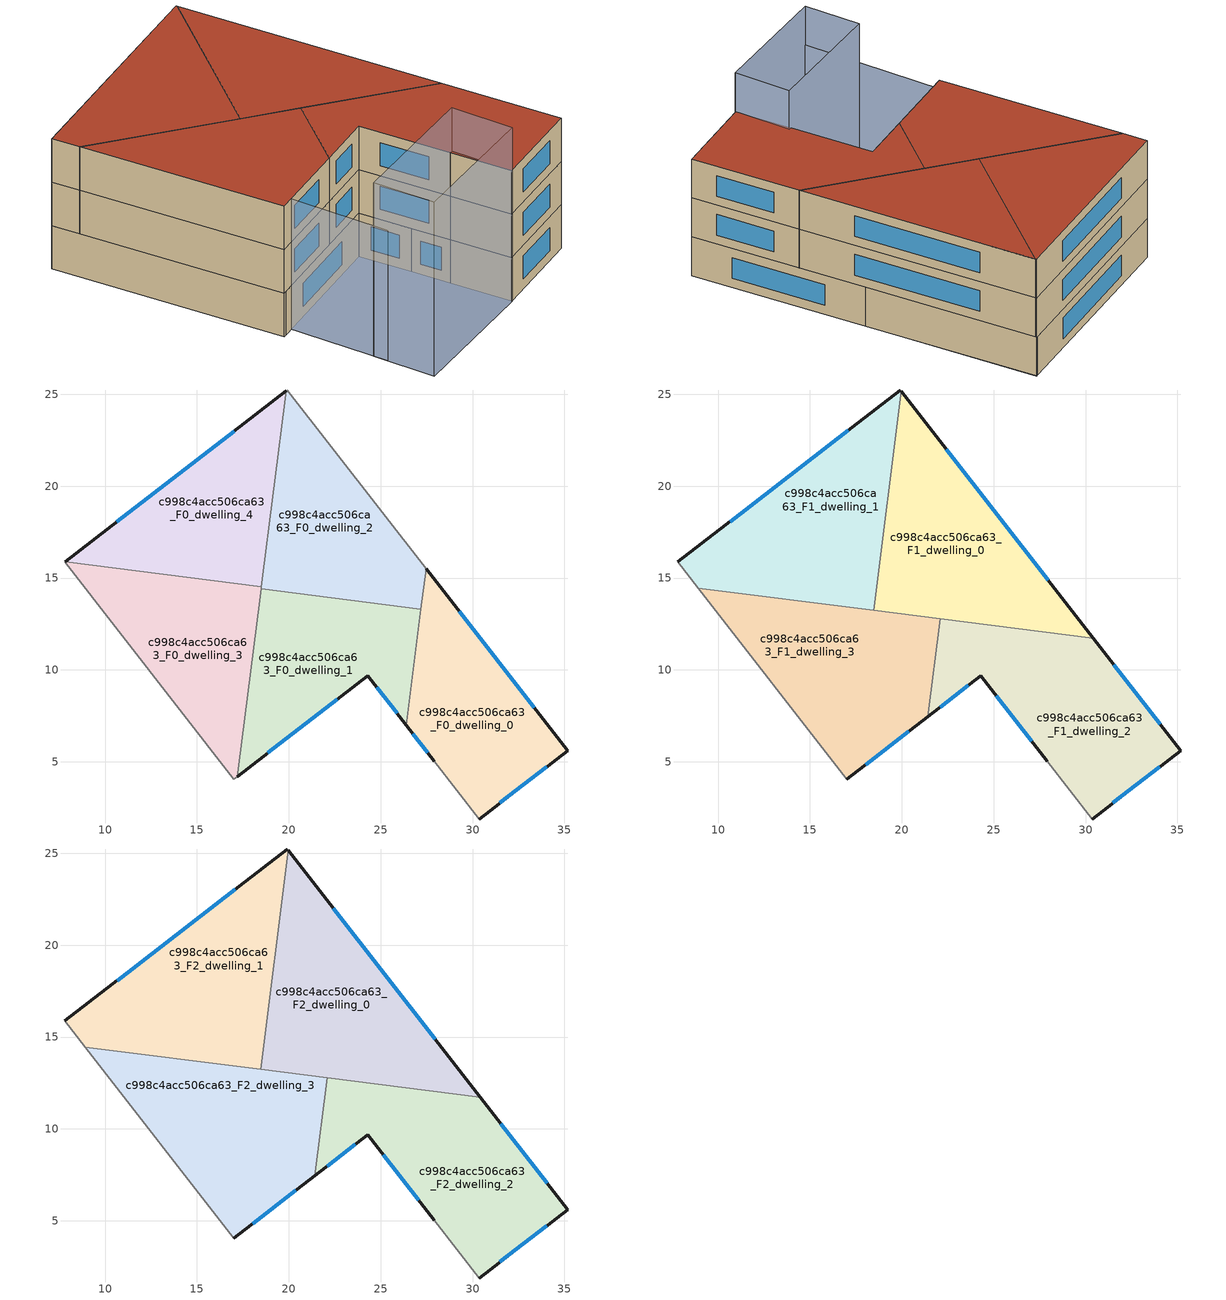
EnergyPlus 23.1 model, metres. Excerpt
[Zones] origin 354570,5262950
c998c4acc506ca63_F0_dwelling_0
 floor ground (EU_floor_Construction): 27.47,15.52 35.18,5.61 30.36,1.88 27.93,5.02 26.39,7 z0
 wall outside (EU_wall_Construction): 26.39,7 27.93,5.02 / 30.36,1.88 35.18,5.61 27.47,15.52 z0:3
 wall adiabatic (EU_wall_Construction): 27.93,5.02 30.36,1.88 z0:3
 wall to c998c4acc506ca63_F0_dwelling_1 (EU_wall_Construction): 27.19,13.31 26.39,7 z0:3
 wall to c998c4acc506ca63_F0_dwelling_2 (EU_wall_Construction): 27.47,15.52 27.19,13.31 z0:3
 window (EU_Window_Construction): 26.75,6.53 27.57,5.49 / 33.37,7.94 29.28,13.19 / 31.49,2.76 34.05,4.73 z0.7:2.3
c998c4acc506ca63_F0_dwelling_1
 floor ground (EU_floor_Construction): 27.19,13.31 26.39,7 24.3,9.68 17.19,4.19 18.49,14.42 z0
 wall outside (EU_wall_Construction): 17.19,4.19 24.3,9.68 26.39,7 z0:3
 wall to c998c4acc506ca63_F0_dwelling_2 (EU_wall_Construction): 27.19,13.31 18.49,14.42 17.19,4.19 z0:3
 window (EU_Window_Construction): 24.79,9.05 25.9,7.63 / 18.86,5.48 22.63,8.39 z0.7:2.3
c998c4acc506ca63_F0_dwelling_2
 floor ground (EU_floor_Construction): 19.92,25.24 27.47,15.52 27.19,13.31 18.49,14.42 19.85,25.19 z0
 wall adiabatic (EU_wall_Construction): 27.47,15.52 19.92,25.24 19.85,25.19 z0:3
 wall to c998c4acc506ca63_F0_dwelling_4 (EU_wall_Construction): 19.85,25.19 18.5,14.53 z0:3
 wall to c998c4acc506ca63_F0_dwelling_3 (EU_wall_Construction): 18.5,14.53 18.49,14.42 17.19,4.19 z0:3
c998c4acc506ca63_F0_dwelling_3
 floor ground (EU_floor_Construction): 18.5,14.53 17.19,4.19 17.01,4.05 7.81,15.88 7.82,15.88 z0
 wall to c998c4acc506ca63_F0_dwelling_4 (EU_wall_Construction): 18.5,14.53 7.82,15.88 z0:3
 wall adiabatic (EU_wall_Construction): 7.82,15.88 7.81,15.88 17.01,4.05 17.19,4.19 z0:3
 ceiling adiabatic (EU_roof_Construction): 18.34,13.26 18.5,14.53 7.82,15.88 7.81,15.88 8.91,14.46 z3
c998c4acc506ca63_F0_dwelling_4
 floor ground (EU_floor_Construction): 19.85,25.19 18.5,14.53 7.82,15.88 z0
 wall outside (EU_wall_Construction): 19.85,25.19 7.82,15.88 z0:3
 window (EU_Window_Construction): 17.03,23 10.64,18.07 z0.7:2.3
 ceiling adiabatic (EU_roof_Construction): 18.5,14.53 19.85,25.19 7.82,15.88 z3
c998c4acc506ca63_F1_dwelling_0
 floor to c998c4acc506ca63_F0_dwelling_2 (EU_floor_Construction): 19.98,25.16 27.47,15.52 27.19,13.31 18.61,14.4 z3
 floor to c998c4acc506ca63_F0_dwelling_0 (EU_floor_Construction): 27.47,15.52 30.42,11.73 27.05,12.16 z3
 floor to c998c4acc506ca63_F0_dwelling_1 (EU_floor_Construction): 27.19,13.31 27.05,12.16 18.47,13.25 18.61,14.4 z3
 wall outside (EU_wall_Construction): 30.42,11.73 19.98,25.16 z3:6
 wall to c998c4acc506ca63_F1_dwelling_1 (EU_wall_Construction): 19.98,25.16 18.47,13.25 z3:6
 wall to c998c4acc506ca63_F1_dwelling_2 (EU_wall_Construction): 22.08,12.79 30.42,11.73 z3:6
 wall to c998c4acc506ca63_F1_dwelling_3 (EU_wall_Construction): 18.47,13.25 22.08,12.79 z3:6
 window (EU_Window_Construction): 27.97,14.88 22.43,22 z3.7:5.3
c998c4acc506ca63_F1_dwelling_1
 floor to c998c4acc506ca63_F0_dwelling_2 (EU_floor_Construction): 19.92,25.24 19.98,25.16 18.61,14.4 18.49,14.42 18.34,13.26 19.85,25.19 z3
 floor adiabatic (EU_floor_Construction): 19.92,25.24 19.85,25.19 18.34,13.26 8.91,14.46 7.81,15.88 z3
 floor to c998c4acc506ca63_F0_dwelling_1 (EU_floor_Construction): 18.61,14.4 18.47,13.25 18.34,13.26 18.49,14.42 z3
 wall outside (EU_wall_Construction): 19.92,25.24 7.81,15.88 z3:6
 wall adiabatic (EU_wall_Construction): 19.98,25.16 19.92,25.24 / 7.81,15.88 8.91,14.46 z3:6
 wall to c998c4acc506ca63_F1_dwelling_3 (EU_wall_Construction): 8.91,14.46 18.47,13.25 z3:6
 window (EU_Window_Construction): 17.07,23.04 10.65,18.07 z3.7:5.3
c998c4acc506ca63_F1_dwelling_2
 floor to c998c4acc506ca63_F0_dwelling_0 (EU_floor_Construction): 30.42,11.73 35.18,5.61 30.36,1.88 27.93,5.02 26.39,7 27.05,12.16 z3
 floor to c998c4acc506ca63_F0_dwelling_1 (EU_floor_Construction): 27.05,12.16 26.39,7 24.3,9.68 21.41,7.45 22.08,12.79 z3
 wall outside (EU_wall_Construction): 21.41,7.45 24.3,9.68 27.93,5.02 / 30.36,1.88 35.18,5.61 30.42,11.73 z3:6
 wall to c998c4acc506ca63_F1_dwelling_3 (EU_wall_Construction): 22.08,12.79 21.41,7.45 z3:6
 wall adiabatic (EU_wall_Construction): 27.93,5.02 30.36,1.88 z3:6
 window (EU_Window_Construction): 22.08,7.97 23.62,9.16 / 34.06,7.05 31.54,10.29 / 31.49,2.76 34.05,4.73 / 25.15,8.59 27.08,6.12 z3.7:5.3
c998c4acc506ca63_F1_dwelling_3
 floor to c998c4acc506ca63_F0_dwelling_1 (EU_floor_Construction): 22.08,12.79 21.41,7.45 17.19,4.19 18.34,13.26 z3
 floor to c998c4acc506ca63_F0_dwelling_3 (EU_floor_Construction): 18.34,13.26 17.19,4.19 17.01,4.05 8.91,14.46 z3
 wall outside (EU_wall_Construction): 17.01,4.05 21.41,7.45 z3:6
 wall adiabatic (EU_wall_Construction): 8.91,14.46 17.01,4.05 z3:6
 window (EU_Window_Construction): 18.04,4.85 20.37,6.65 z3.7:5.3
c998c4acc506ca63_F2_dwelling_0
 floor to c998c4acc506ca63_F1_dwelling_0 (EU_floor_Construction): 19.98,25.16 30.42,11.73 18.47,13.25 z6
 wall outside (EU_wall_Construction): 30.42,11.73 19.98,25.16 z6:9
 wall to c998c4acc506ca63_F2_dwelling_1 (EU_wall_Construction): 19.98,25.16 18.47,13.25 z6:9
 wall to c998c4acc506ca63_F2_dwelling_2 (EU_wall_Construction): 22.08,12.79 30.42,11.73 z6:9
 wall to c998c4acc506ca63_F2_dwelling_3 (EU_wall_Construction): 18.47,13.25 22.08,12.79 z6:9
 window (EU_Window_Construction): 27.97,14.88 22.43,22 z6.7:8.3
 roof outside (EU_roof_Construction): 30.42,11.73 19.98,25.16 18.47,13.25 z9
c998c4acc506ca63_F2_dwelling_1
 floor to c998c4acc506ca63_F1_dwelling_1 (EU_floor_Construction): 19.92,25.24 19.98,25.16 18.47,13.25 8.91,14.46 7.81,15.88 z6
 wall outside (EU_wall_Construction): 19.92,25.24 7.81,15.88 z6:9
 wall adiabatic (EU_wall_Construction): 19.98,25.16 19.92,25.24 / 7.81,15.88 8.91,14.46 z6:9
 wall to c998c4acc506ca63_F2_dwelling_3 (EU_wall_Construction): 8.91,14.46 18.47,13.25 z6:9
 window (EU_Window_Construction): 17.07,23.04 10.65,18.07 z6.7:8.3
 roof outside (EU_roof_Construction): 18.47,13.25 19.98,25.16 19.92,25.24 7.81,15.88 8.91,14.46 z9
c998c4acc506ca63_F2_dwelling_2
 floor to c998c4acc506ca63_F1_dwelling_2 (EU_floor_Construction): 30.42,11.73 35.18,5.61 30.36,1.88 27.93,5.02 24.3,9.68 21.41,7.45 22.08,12.79 z6
 wall outside (EU_wall_Construction): 21.41,7.45 24.3,9.68 27.93,5.02 / 30.36,1.88 35.18,5.61 30.42,11.73 z6:9
 wall to c998c4acc506ca63_F2_dwelling_3 (EU_wall_Construction): 22.08,12.79 21.41,7.45 z6:9
 wall adiabatic (EU_wall_Construction): 27.93,5.02 30.36,1.88 z6:9
 window (EU_Window_Construction): 22.08,7.97 23.62,9.16 / 34.06,7.05 31.54,10.29 / 31.49,2.76 34.05,4.73 / 25.15,8.59 27.08,6.12 z6.7:8.3
 roof outside (EU_roof_Construction): 35.18,5.61 30.42,11.73 22.08,12.79 21.41,7.45 24.3,9.68 27.93,5.02 30.36,1.88 z9
c998c4acc506ca63_F2_dwelling_3
 floor to c998c4acc506ca63_F1_dwelling_3 (EU_floor_Construction): 22.08,12.79 21.41,7.45 17.01,4.05 8.91,14.46 z6
 wall outside (EU_wall_Construction): 17.01,4.05 21.41,7.45 z6:9
 wall adiabatic (EU_wall_Construction): 8.91,14.46 17.01,4.05 z6:9
 window (EU_Window_Construction): 18.04,4.85 20.37,6.65 z6.7:8.3
 roof outside (EU_roof_Construction): 21.41,7.45 22.08,12.79 8.91,14.46 17.01,4.05 z9
shading: 9.1,16.78 23.14,-3.21 / 30,12.22 19.92,25.24 z0:9; 23.14,-3.21 20.84,0.07 / 20.84,0.07 28.07,5.14 / 28.07,5.14 30.37,1.86 / 30.37,1.86 23.14,-3.21 z0:12
[Building]
EU S2 Campaign: North Axis=0; Terrain=City; Solar Distribution=FullExterior
[Site:Location]
Budapest.Ferenc.Liszt.Intl.AP: Latitude=47.437; Longitude=19.256; Time Zone=1; Elevation=185
[SizingPeriod:WeatherFileDays]
AnnualSizingPeriod: Begin Month=1; Begin Day of Month=1; End Month=12; End Day of Month=31; Day of Week for Start Day=Monday; Use Weather File Daylight Saving Period=No; Use Weather File Rain and Snow Indicators=No
[MATERIAL]
EU_InternalMass_Material: Roughness=MediumRough; Thickness=0.1; Conductivity=1; Density=1800; Specific Heat=900; Thermal Absorptance=0.9; Solar Absorptance=0.7; Visible Absorptance=0.7
[MATERIAL:NOMASS] Roughness=MediumRough; Thermal Absorptance=0.9; Solar Absorptance=0.7; Visible Absorptance=0.7
Name | Thermal Resistance
EU_wall_NoMass | 0.832559
EU_roof_NoMass | 1.39638
EU_floor_NoMass | 0.872794
[WINDOWMATERIAL:SIMPLEGLAZINGSYSTEM]
EU_Window_SimpleGlazing: UFactor=2.79869; Solar Heat Gain Coefficient=0.75; Visible Transmittance=0.75
[CONSTRUCTION]
EU_wall_Construction: EU_wall_NoMass
EU_roof_Construction: EU_roof_NoMass
EU_floor_Construction: EU_floor_NoMass
EU_Window_Construction: EU_Window_SimpleGlazing
EU_InternalMass_Construction: EU_InternalMass_Material
[ZONE] Type=1; Multiplier=1; Ceiling Height=autocalculate; Floor Area=autocalculate; Part of Total Floor Area=Yes
Name | Volume
c998c4acc506ca63_F0_dwelling_0 | 173.664
c998c4acc506ca63_F1_dwelling_0; c998c4acc506ca63_F2_dwelling_0 | 217.073
c998c4acc506ca63_F0_dwelling_1 | 173.649
c998c4acc506ca63_F1_dwelling_1; c998c4acc506ca63_F2_dwelling_1 | 217.061
c998c4acc506ca63_F0_dwelling_2 | 173.671
c998c4acc506ca63_F1_dwelling_2; c998c4acc506ca63_F2_dwelling_2 | 217.097
c998c4acc506ca63_F0_dwelling_3 | 173.682
c998c4acc506ca63_F1_dwelling_3; c998c4acc506ca63_F2_dwelling_3 | 217.088
c998c4acc506ca63_F0_dwelling_4 | 173.655
[INTERNALMASS] Construction=EU_InternalMass_Construction
Name | Zone or ZoneList | Surface Area
c998c4acc506ca63_F0_dwelling_0_EU_InternalMass | c998c4acc506ca63_F0_dwelling_0 | 57.8881
c998c4acc506ca63_F0_dwelling_1_EU_InternalMass | c998c4acc506ca63_F0_dwelling_1 | 57.8826
c998c4acc506ca63_F0_dwelling_2_EU_InternalMass | c998c4acc506ca63_F0_dwelling_2 | 57.8959
c998c4acc506ca63_F0_dwelling_3_EU_InternalMass | c998c4acc506ca63_F0_dwelling_3 | 57.8918
c998c4acc506ca63_F0_dwelling_4_EU_InternalMass | c998c4acc506ca63_F0_dwelling_4 | 57.8879
c998c4acc506ca63_F1_dwelling_0_EU_InternalMass | c998c4acc506ca63_F1_dwelling_0 | 72.3576
c998c4acc506ca63_F1_dwelling_1_EU_InternalMass | c998c4acc506ca63_F1_dwelling_1 | 72.3535
c998c4acc506ca63_F1_dwelling_2_EU_InternalMass | c998c4acc506ca63_F1_dwelling_2 | 72.3658
c998c4acc506ca63_F1_dwelling_3_EU_InternalMass | c998c4acc506ca63_F1_dwelling_3 | 72.3626
c998c4acc506ca63_F2_dwelling_0_EU_InternalMass | c998c4acc506ca63_F2_dwelling_0 | 72.3576
c998c4acc506ca63_F2_dwelling_1_EU_InternalMass | c998c4acc506ca63_F2_dwelling_1 | 72.3535
c998c4acc506ca63_F2_dwelling_2_EU_InternalMass | c998c4acc506ca63_F2_dwelling_2 | 72.3658
c998c4acc506ca63_F2_dwelling_3_EU_InternalMass | c998c4acc506ca63_F2_dwelling_3 | 72.3626
[OTHEREQUIPMENT] Fuel Type=Electricity; Design Level Calculation Method=Watts/Area; Power per Zone Floor Area=1; Fraction Latent=0; Fraction Radiant=0; Fraction Lost=0; Carbon Dioxide Generation Rate=0; EndUse Subcategory=EU_Step8_InternalGains
Name | Zone or ZoneList or Space or SpaceList | Schedule
EU_Step8_InternalGain_c998c4acc506ca63_F0_dwelling_0_f000 | c998c4acc506ca63_F0_dwelling_0 | EU_Step8_GainSchedule_c998c4acc506ca63_F0_dwelling_0_f000
EU_Step8_InternalGain_c998c4acc506ca63_F0_dwelling_1_f000 | c998c4acc506ca63_F0_dwelling_1 | EU_Step8_GainSchedule_c998c4acc506ca63_F0_dwelling_1_f000
EU_Step8_InternalGain_c998c4acc506ca63_F0_dwelling_2_f000 | c998c4acc506ca63_F0_dwelling_2 | EU_Step8_GainSchedule_c998c4acc506ca63_F0_dwelling_2_f000
EU_Step8_InternalGain_c998c4acc506ca63_F0_dwelling_3_f000 | c998c4acc506ca63_F0_dwelling_3 | EU_Step8_GainSchedule_c998c4acc506ca63_F0_dwelling_3_f000
EU_Step8_InternalGain_c998c4acc506ca63_F0_dwelling_4_f000 | c998c4acc506ca63_F0_dwelling_4 | EU_Step8_GainSchedule_c998c4acc506ca63_F0_dwelling_4_f000
EU_Step8_InternalGain_c998c4acc506ca63_F1_dwelling_0_f000 | c998c4acc506ca63_F1_dwelling_0 | EU_Step8_GainSchedule_c998c4acc506ca63_F1_dwelling_0_f000
EU_Step8_InternalGain_c998c4acc506ca63_F1_dwelling_1_f000 | c998c4acc506ca63_F1_dwelling_1 | EU_Step8_GainSchedule_c998c4acc506ca63_F1_dwelling_1_f000
EU_Step8_InternalGain_c998c4acc506ca63_F1_dwelling_2_f000 | c998c4acc506ca63_F1_dwelling_2 | EU_Step8_GainSchedule_c998c4acc506ca63_F1_dwelling_2_f000
EU_Step8_InternalGain_c998c4acc506ca63_F1_dwelling_3_f000 | c998c4acc506ca63_F1_dwelling_3 | EU_Step8_GainSchedule_c998c4acc506ca63_F1_dwelling_3_f000
EU_Step8_InternalGain_c998c4acc506ca63_F2_dwelling_0_f000 | c998c4acc506ca63_F2_dwelling_0 | EU_Step8_GainSchedule_c998c4acc506ca63_F2_dwelling_0_f000
EU_Step8_InternalGain_c998c4acc506ca63_F2_dwelling_1_f000 | c998c4acc506ca63_F2_dwelling_1 | EU_Step8_GainSchedule_c998c4acc506ca63_F2_dwelling_1_f000
EU_Step8_InternalGain_c998c4acc506ca63_F2_dwelling_2_f000 | c998c4acc506ca63_F2_dwelling_2 | EU_Step8_GainSchedule_c998c4acc506ca63_F2_dwelling_2_f000
EU_Step8_InternalGain_c998c4acc506ca63_F2_dwelling_3_f000 | c998c4acc506ca63_F2_dwelling_3 | EU_Step8_GainSchedule_c998c4acc506ca63_F2_dwelling_3_f000
[ZONEVENTILATION:DESIGNFLOWRATE] Schedule=EU_AlwaysOn; Design Flow Rate Calculation Method=AirChanges/Hour; Air Changes per Hour=0.475469; Ventilation Type=Natural; Fan Pressure Rise=0; Fan Total Efficiency=1; Constant Term Coefficient=1; Temperature Term Coefficient=0; Velocity Term Coefficient=0; Velocity Squared Term Coefficient=0; Minimum Indoor Temperature=-100; Maximum Indoor Temperature=100; Delta Temperature=-100; Minimum Outdoor Temperature=-100; Maximum Outdoor Temperature=100; Maximum Wind Speed=40
Name | Zone or ZoneList or Space or SpaceList
EU_ConstantAir_c998c4acc506ca63_F0_dwelling_0 | c998c4acc506ca63_F0_dwelling_0
EU_ConstantAir_c998c4acc506ca63_F0_dwelling_1 | c998c4acc506ca63_F0_dwelling_1
EU_ConstantAir_c998c4acc506ca63_F0_dwelling_2 | c998c4acc506ca63_F0_dwelling_2
EU_ConstantAir_c998c4acc506ca63_F0_dwelling_3 | c998c4acc506ca63_F0_dwelling_3
EU_ConstantAir_c998c4acc506ca63_F0_dwelling_4 | c998c4acc506ca63_F0_dwelling_4
EU_ConstantAir_c998c4acc506ca63_F1_dwelling_0 | c998c4acc506ca63_F1_dwelling_0
EU_ConstantAir_c998c4acc506ca63_F1_dwelling_1 | c998c4acc506ca63_F1_dwelling_1
EU_ConstantAir_c998c4acc506ca63_F1_dwelling_2 | c998c4acc506ca63_F1_dwelling_2
EU_ConstantAir_c998c4acc506ca63_F1_dwelling_3 | c998c4acc506ca63_F1_dwelling_3
EU_ConstantAir_c998c4acc506ca63_F2_dwelling_0 | c998c4acc506ca63_F2_dwelling_0
EU_ConstantAir_c998c4acc506ca63_F2_dwelling_1 | c998c4acc506ca63_F2_dwelling_1
EU_ConstantAir_c998c4acc506ca63_F2_dwelling_2 | c998c4acc506ca63_F2_dwelling_2
EU_ConstantAir_c998c4acc506ca63_F2_dwelling_3 | c998c4acc506ca63_F2_dwelling_3
[HVACTEMPLATE:THERMOSTAT] Constant Heating Setpoint=20; Constant Cooling Setpoint=50
EU_HeatOnly_c998c4acc506ca63_F0_dwelling_0; EU_HeatOnly_c998c4acc506ca63_F0_dwelling_1; EU_HeatOnly_c998c4acc506ca63_F0_dwelling_2; EU_HeatOnly_c998c4acc506ca63_F0_dwelling_3; EU_HeatOnly_c998c4acc506ca63_F0_dwelling_4; EU_HeatOnly_c998c4acc506ca63_F1_dwelling_0; EU_HeatOnly_c998c4acc506ca63_F1_dwelling_1; EU_HeatOnly_c998c4acc506ca63_F1_dwelling_2; EU_HeatOnly_c998c4acc506ca63_F1_dwelling_3; EU_HeatOnly_c998c4acc506ca63_F2_dwelling_0; EU_HeatOnly_c998c4acc506ca63_F2_dwelling_1; EU_HeatOnly_c998c4acc506ca63_F2_dwelling_2; EU_HeatOnly_c998c4acc506ca63_F2_dwelling_3
[HVACTEMPLATE:ZONE:IDEALLOADSAIRSYSTEM] System Availability Schedule=EU_AlwaysOn; Maximum Heating Supply Air Temperature=50; Minimum Cooling Supply Air Temperature=13; Maximum Heating Supply Air Humidity Ratio=0.0156; Minimum Cooling Supply Air Humidity Ratio=0.0077; Heating Limit=NoLimit; Cooling Limit=NoLimit; Heating Availability Schedule=EU_AlwaysOn; Cooling Availability Schedule=EU_CoolingOff; Dehumidification Control Type=ConstantSensibleHeatRatio; Cooling Sensible Heat Ratio=0.7; Dehumidification Setpoint=60; Humidification Control Type=None; Humidification Setpoint=30; Outdoor Air Method=None; Outdoor Air Flow Rate per Person=0.00944; Outdoor Air Flow Rate per Zone Floor Area=0; Outdoor Air Flow Rate per Zone=0; Demand Controlled Ventilation Type=None; Outdoor Air Economizer Type=NoEconomizer; Heat Recovery Type=None; Sensible Heat Recovery Effectiveness=0.7; Latent Heat Recovery Effectiveness=0.65
Name | Template Thermostat
c998c4acc506ca63_F0_dwelling_0 | EU_HeatOnly_c998c4acc506ca63_F0_dwelling_0
c998c4acc506ca63_F0_dwelling_1 | EU_HeatOnly_c998c4acc506ca63_F0_dwelling_1
c998c4acc506ca63_F0_dwelling_2 | EU_HeatOnly_c998c4acc506ca63_F0_dwelling_2
c998c4acc506ca63_F0_dwelling_3 | EU_HeatOnly_c998c4acc506ca63_F0_dwelling_3
c998c4acc506ca63_F0_dwelling_4 | EU_HeatOnly_c998c4acc506ca63_F0_dwelling_4
c998c4acc506ca63_F1_dwelling_0 | EU_HeatOnly_c998c4acc506ca63_F1_dwelling_0
c998c4acc506ca63_F1_dwelling_1 | EU_HeatOnly_c998c4acc506ca63_F1_dwelling_1
c998c4acc506ca63_F1_dwelling_2 | EU_HeatOnly_c998c4acc506ca63_F1_dwelling_2
c998c4acc506ca63_F1_dwelling_3 | EU_HeatOnly_c998c4acc506ca63_F1_dwelling_3
c998c4acc506ca63_F2_dwelling_0 | EU_HeatOnly_c998c4acc506ca63_F2_dwelling_0
c998c4acc506ca63_F2_dwelling_1 | EU_HeatOnly_c998c4acc506ca63_F2_dwelling_1
c998c4acc506ca63_F2_dwelling_2 | EU_HeatOnly_c998c4acc506ca63_F2_dwelling_2
c998c4acc506ca63_F2_dwelling_3 | EU_HeatOnly_c998c4acc506ca63_F2_dwelling_3
[SIZING:ZONE] Zone Cooling Design Supply Air Temperature Input Method=SupplyAirTemperature; Zone Cooling Design Supply Air Temperature=13; Zone Heating Design Supply Air Temperature Input Method=SupplyAirTemperature; Zone Heating Design Supply Air Temperature=50; Zone Cooling Design Supply Air Humidity Ratio=0.008; Zone Heating Design Supply Air Humidity Ratio=0.008; Cooling Design Air Flow Method=DesignDay; Cooling Design Air Flow Rate=0; Cooling Minimum Air Flow per Zone Floor Area=0.000762; Cooling Minimum Air Flow=0; Cooling Minimum Air Flow Fraction=0.2; Heating Design Air Flow Method=DesignDay; Heating Design Air Flow Rate=0; Heating Maximum Air Flow per Zone Floor Area=0.002032; Heating Maximum Air Flow=0.141576; Heating Maximum Air Flow Fraction=0.3; Account for Dedicated Outdoor Air System=No; Dedicated Outdoor Air System Control Strategy=NeutralSupplyAir; Dedicated Outdoor Air Low Setpoint Temperature for Design=autosize; Dedicated Outdoor Air High Setpoint Temperature for Design=autosize; Zone Load Sizing Method=Sensible Load Only No Latent Load; Zone Latent Cooling Design Supply Air Humidity Ratio Input Method=HumidityRatioDifference; Zone Cooling Design Supply Air Humidity Ratio Difference=0.005; Zone Latent Heating Design Supply Air Humidity Ratio Input Method=HumidityRatioDifference; Zone Humidification Design Supply Air Humidity Ratio Difference=0.005
c998c4acc506ca63_F0_dwelling_0; c998c4acc506ca63_F0_dwelling_1; c998c4acc506ca63_F0_dwelling_2; c998c4acc506ca63_F0_dwelling_3; c998c4acc506ca63_F0_dwelling_4; c998c4acc506ca63_F1_dwelling_0; c998c4acc506ca63_F1_dwelling_1; c998c4acc506ca63_F1_dwelling_2; c998c4acc506ca63_F1_dwelling_3; c998c4acc506ca63_F2_dwelling_0; c998c4acc506ca63_F2_dwelling_1; c998c4acc506ca63_F2_dwelling_2; c998c4acc506ca63_F2_dwelling_3
[SCHEDULE:CONSTANT]
Name | Hourly Value
EU_AlwaysOn | 1
EU_CoolingOff | 0
[SCHEDULE:FILE] Column Number=1; Rows to Skip at Top=0; Number of Hours of Data=8760; Column Separator=Comma; Interpolate to Timestep=No; Minutes per Item=60; Adjust Schedule for Daylight Savings=Yes
Name | File
EU_Step8_GainSchedule_c998c4acc506ca63_F0_dwelling_0_f000 | ../../schedules/c998c4acc506ca63/c998c4acc506ca63_F0_dwelling_0_f000_gain.csv
EU_Step8_GainSchedule_c998c4acc506ca63_F0_dwelling_1_f000 | ../../schedules/c998c4acc506ca63/c998c4acc506ca63_F0_dwelling_1_f000_gain.csv
EU_Step8_GainSchedule_c998c4acc506ca63_F0_dwelling_2_f000 | ../../schedules/c998c4acc506ca63/c998c4acc506ca63_F0_dwelling_2_f000_gain.csv
EU_Step8_GainSchedule_c998c4acc506ca63_F0_dwelling_3_f000 | ../../schedules/c998c4acc506ca63/c998c4acc506ca63_F0_dwelling_3_f000_gain.csv
EU_Step8_GainSchedule_c998c4acc506ca63_F0_dwelling_4_f000 | ../../schedules/c998c4acc506ca63/c998c4acc506ca63_F0_dwelling_4_f000_gain.csv
EU_Step8_GainSchedule_c998c4acc506ca63_F1_dwelling_0_f000 | ../../schedules/c998c4acc506ca63/c998c4acc506ca63_F1_dwelling_0_f000_gain.csv
EU_Step8_GainSchedule_c998c4acc506ca63_F1_dwelling_1_f000 | ../../schedules/c998c4acc506ca63/c998c4acc506ca63_F1_dwelling_1_f000_gain.csv
EU_Step8_GainSchedule_c998c4acc506ca63_F1_dwelling_2_f000 | ../../schedules/c998c4acc506ca63/c998c4acc506ca63_F1_dwelling_2_f000_gain.csv
EU_Step8_GainSchedule_c998c4acc506ca63_F1_dwelling_3_f000 | ../../schedules/c998c4acc506ca63/c998c4acc506ca63_F1_dwelling_3_f000_gain.csv
EU_Step8_GainSchedule_c998c4acc506ca63_F2_dwelling_0_f000 | ../../schedules/c998c4acc506ca63/c998c4acc506ca63_F2_dwelling_0_f000_gain.csv
EU_Step8_GainSchedule_c998c4acc506ca63_F2_dwelling_1_f000 | ../../schedules/c998c4acc506ca63/c998c4acc506ca63_F2_dwelling_1_f000_gain.csv
EU_Step8_GainSchedule_c998c4acc506ca63_F2_dwelling_2_f000 | ../../schedules/c998c4acc506ca63/c998c4acc506ca63_F2_dwelling_2_f000_gain.csv
EU_Step8_GainSchedule_c998c4acc506ca63_F2_dwelling_3_f000 | ../../schedules/c998c4acc506ca63/c998c4acc506ca63_F2_dwelling_3_f000_gain.csv
